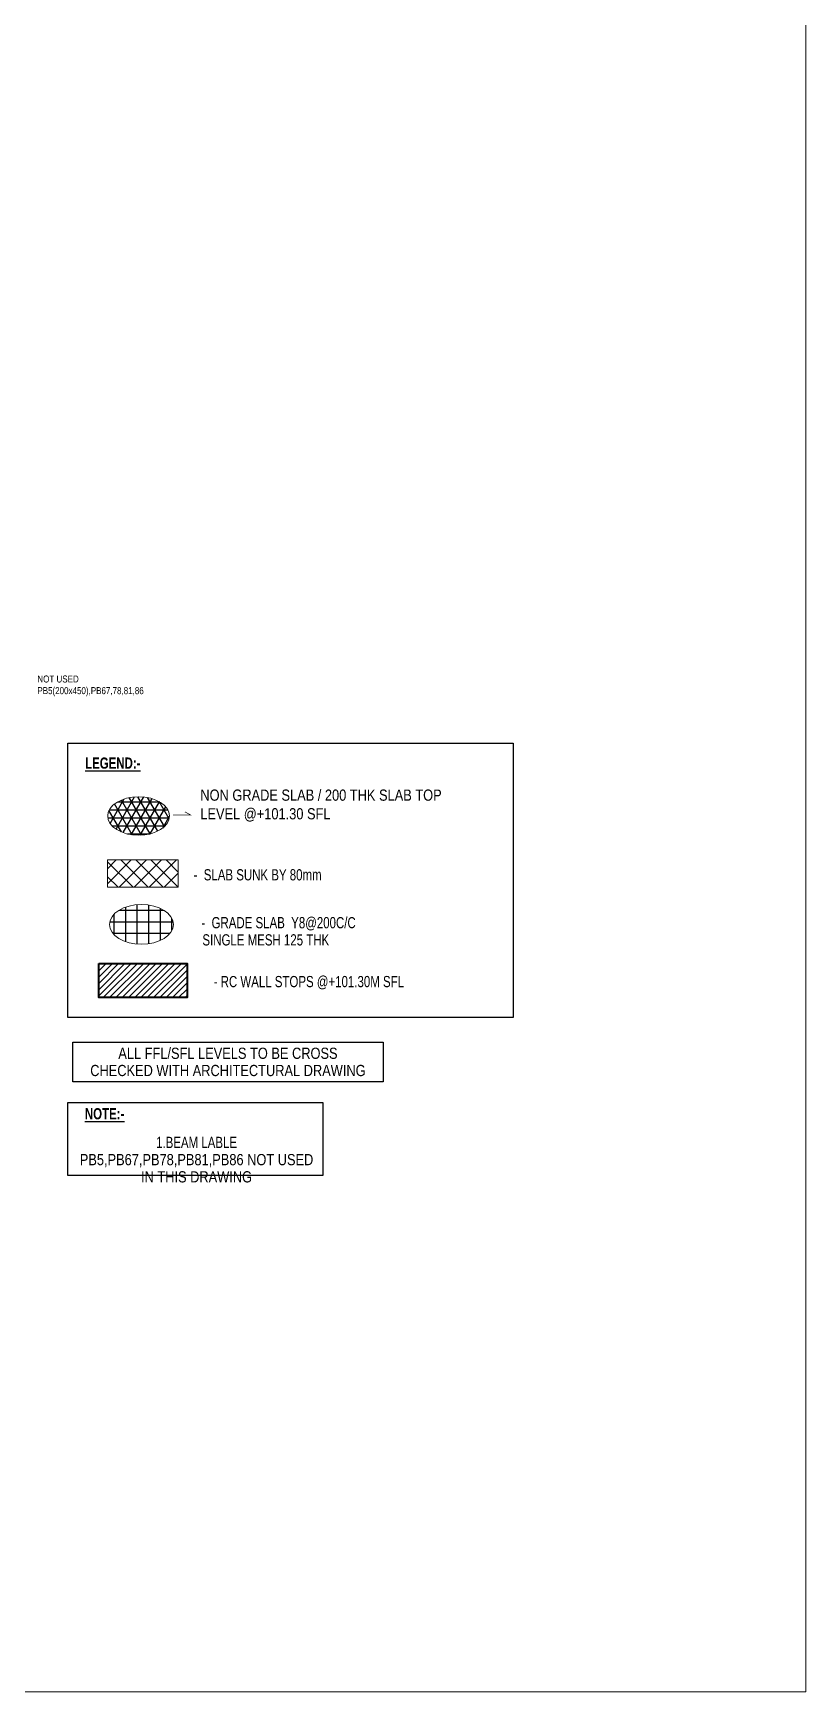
# Model space of a CAD drawing. Header units: millimetres. Extents: x 372 to 37729, y 179 to 80599.
# Drawn here: x 23911 to 37729, y 179 to 29840 of the extents above; entities that cross this region are included whole.
import ezdxf

# ---------------------------------------------------------------- set-up
doc = ezdxf.new("R2010")
doc.units = ezdxf.units.MM
for name, color, linetype, lineweight in [('A-CLMN', 5, 'Continuous', 50), ('Column outline', 7, 'Continuous', 0), ('S - COL', 5, 'Continuous', 40), ('S - COL HATCH', 9, 'Continuous', 5), ('STR-Stair', 1, 'Continuous', 13)]:
    doc.layers.add(name, color=color, linetype=linetype, lineweight=lineweight)
for name, color, linetype in [('COLUMN  HATCH', 253, 'Continuous'), ('sub title', 22, 'Continuous'), ('TOILET SUNK BY100', 240, 'Continuous'), ('TOILET SUNK BY80', 240, 'Continuous')]:
    doc.layers.add(name, color=color, linetype=linetype)
doc.styles.add('meera', font='swissc.ttf', dxfattribs={"height": 0.15})
doc.styles.add('SD', font='ARIALNB.TTF')
doc.styles.add('SED', font='ARIALN.TTF', dxfattribs={"height": 50})

msp = doc.modelspace()

# ---------------------------------------------------------------- hatches: boundary and pattern name
at = {"layer": 'S - COL HATCH'}
h = msp.add_hatch(dxfattribs=at)
h.set_pattern_fill('ANSI31', color=8, scale=25)
h.set_pattern_definition([(45, (164469.926, 2237898.736), (-56.1266008, 56.1266008), [])])
h.paths.add_polyline_path([(25083, 13203.6), (26664.3, 13203.6), (26664.3, 12592.7), (25083, 12592.7)])
at = {"layer": 'TOILET SUNK BY100', "ltscale": 0.5}
h = msp.add_hatch(dxfattribs=at)
h.set_pattern_fill('NET3', scale=45)
h.set_pattern_definition([(0, (112203.87, 2215367.09), (0, 142.875), []), (60, (112203.87, 2215367.09), (-123.73338, 71.4375), []), (120, (112203.87, 2215367.09), (-123.73338, -71.4375), [])])
edge = h.paths.add_edge_path()
edge.add_ellipse((25797.3, 15841.4), major_axis=(-553.4, 0), ratio=0.6219333, start_angle=0, end_angle=360, ccw=False)
h = msp.add_hatch(dxfattribs=at)
h.set_pattern_fill('NET', color=2, scale=65)
h.set_pattern_definition([(0, (-488719.91, 124155.3), (0, 206.375), []), (90, (-488719.91, 124155.3), (-206.375, 1e-14), [])])
edge = h.paths.add_edge_path()
edge.add_ellipse((25847, 13902.3), major_axis=(-570.9, 0), ratio=0.6219333, start_angle=0, end_angle=360)
at = {"layer": 'TOILET SUNK BY80'}
h = msp.add_hatch(dxfattribs=at)
h.set_pattern_fill('ANSI37', color=256, scale=60, style=0)
h.set_pattern_definition([(45, (-36660.75, 12536), (-134.70384, 134.70384), []), (135, (-36660.75, 12536), (-134.70384, -134.70384), [])])
h.paths.add_polyline_path([(25241.2, 15054.2), (26506.2, 15054.2), (26506.2, 14565.5), (25241.2, 14565.5)])

# ---------------------------------------------------------------- linework, layer by layer
at = {"layer": 'A-CLMN', "lineweight": 18, "extrusion": (0, 0, -1)}
msp.add_ellipse((25797.3, 15841.4), major_axis=(-553.4, 0), ratio=0.6219333, dxfattribs=at)
at = {"layer": 'A-CLMN', "lineweight": 18}
msp.add_ellipse((25847, 13902.3), major_axis=(-570.9, 0), ratio=0.6219333, dxfattribs=at)
at = {"layer": 'COLUMN  HATCH', "color": 1}
for points in [[(24530.6, 17144.2), (32493.9, 17144.2), (32493.9, 12236.4), (24530.6, 12236.4)], [(24530.6, 10717), (29091.3, 10717), (29091.3, 9411.1), (24530.6, 9411.1)]]:
    msp.add_lwpolyline(points, close=True, dxfattribs=at)
at = {"layer": 'Column outline'}
msp.add_lwpolyline([(25241.2, 15054.2), (26506.2, 15054.2), (26506.2, 14565.5), (25241.2, 14565.5)], close=True, dxfattribs=at)
at = {"layer": 'S - COL'}
msp.add_lwpolyline([(25083, 13203.6), (26664.3, 13203.6), (26664.3, 12592.7), (25083, 12592.7)], close=True, dxfattribs=at)
at = {"layer": 'STR-Stair', "linetype": 'ByBlock', "elevation": 0.1}
msp.add_lwpolyline([(372.1, 78772.5), (37728.9, 78772.5), (37728.9, 178.5), (372.1, 178.5)], close=True, dxfattribs=at)
at = {"layer": 'sub title', "const_width": 12.5, "elevation": 6.2}
msp.add_lwpolyline([(26410.4, 15856.3), (26731.9, 15856.3), (26623.9, 15915.3)], dxfattribs=at)

# ---------------------------------------------------------------- texts
at = {"layer": 'STR-Stair', "linetype": 'ByBlock', "insert": (23986.1, 18353.4), "char_height": 125, "width": 845.122, "attachment_point": 1, "style": 'meera'}
msp.add_mtext('NOT USED PB5(200x450),PB67,78,81,86 ', dxfattribs=at)
at = {"layer": 'sub title', "char_height": 200, "attachment_point": 2, "line_spacing_factor": 0.923077, "style": 'SD'}
for s, insert, width in [('{\\fSwis721 LtCn BT|b1|i0|c0|p34;\\L\\C4;LEGEND:-}', (25334.9, 16887.4), 18596.495), ('{\\fSwis721 LtCn BT|b0|i0|c0|p34;\\C4;-  SLAB SUNK BY 80mm }', (27924.3, 14889.6), 2835.669), ('{\\fSwis721 LtCn BT|b0|i0|c0|p34;\\C4;        -  GRADE SLAB  Y8@200C/C SINGLE MESH 125 THK}', (28071.1, 14033.4), 3467.253), ('\\pxt61;{\\fSwis721 LtCn BT|b0|i0|c0|p34;\\C4;- RC WALL STOPS @+101.30M SFL}', (28840.9, 12979.9), 3810.765), ('{\\fSwis721 LtCn BT|b1|i0|c0|p34;\\L\\C4;NOTE:-}', (25188.6, 10616.6), 1115.741), ('{\\fSwis721 LtCn BT|b0|i0|c0|p34;\\C4;1.BEAM LABLE \\fSwis721 Cn BT|b0|i0|c0|p34;PB5,PB67,PB78,PB81,PB86 NOT USED IN THIS DRAWING }', (26832.8, 10103.8), 4393.922)]:
    msp.add_mtext(s, dxfattribs=dict(at, insert=insert, width=width))
at = {"layer": 'sub title', "color": 7, "insert": (29200.1, 15740.8, 6.2), "char_height": 200, "width": 4598.885, "attachment_point": 8, "style": 'SED'}
msp.add_mtext('\\pxql;{\\C4;NON GRADE SLAB / 200 THK SLAB TOP LEVEL @+101.30 SFL}', dxfattribs=at)
at = {"layer": 'sub title', "insert": (27394, 11697.7), "char_height": 200, "width": 5348.506, "attachment_point": 2, "line_spacing_factor": 0.923077, "style": 'SD', "bg_fill": 16, "box_fill_scale": 1.5, "bg_fill_color": 256, "bg_fill_transparency": 0}
msp.add_mtext('{\\fArial Narrow|b0|i0|c0|p34;\\C4;ALL FFL/SFL LEVELS TO BE CROSS \\PCHECKED WITH ARCHITECTURAL DRAWING}', dxfattribs=at)

doc.saveas('drawing.dxf')
